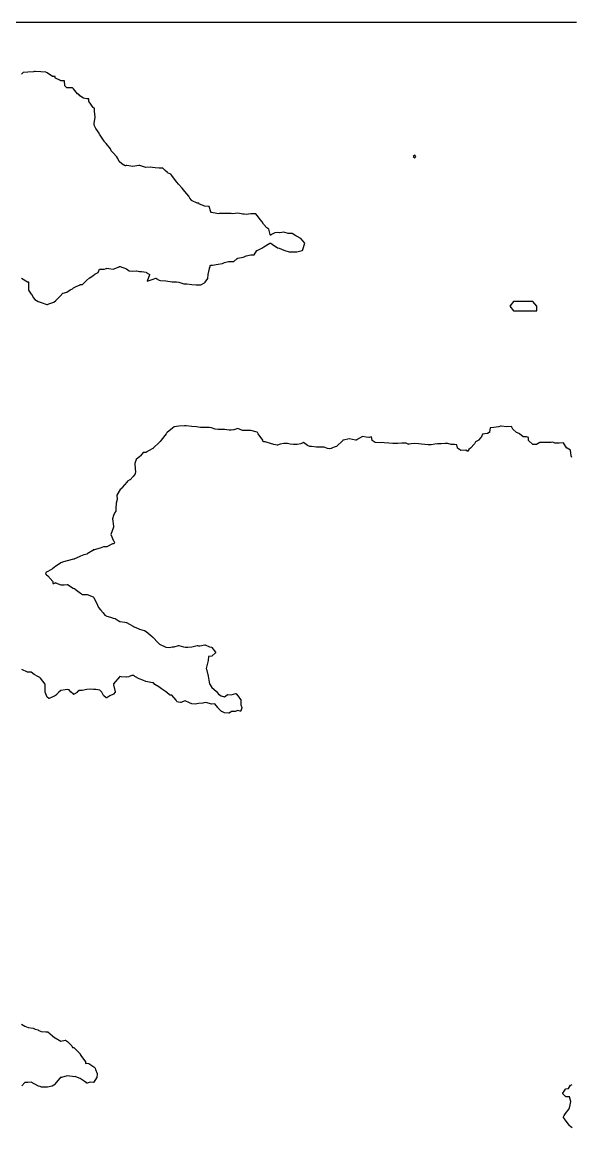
# Model space of a CAD drawing. Header units: millimetres. Extents: x 0 to 500, y 0 to 700.
# Drawn here: x 136.4 to 214, y 91.7 to 247.8 of the extents above; entities that cross this region are included whole.
import ezdxf

# ---------------------------------------------------------------- set-up
doc = ezdxf.new("R2010")
doc.units = ezdxf.units.MM
doc.layers.add('CORTE', color=1, linetype='Continuous')

msp = doc.modelspace()

# ---------------------------------------------------------------- linework, layer by layer
at = {"layer": 'CORTE'}
for points in [[(134.33, 247.84), (137.93, 247.84), (138.63, 247.84), (139.54, 247.84), (140.62, 247.84), (143.32, 247.84), (144.04, 247.84), (148.55, 247.84), (149.31, 247.84), (164.69, 247.84), (165.69, 247.84), (166.68, 247.84), (167.57, 247.84), (168.55, 247.84), (169.45, 247.84), (170.42, 247.84), (171.24, 247.84), (172.13, 247.84), (172.97, 247.84), (173.8, 247.84), (174.7, 247.84), (175.66, 247.84), (176.56, 247.84), (177.36, 247.84), (178.22, 247.84), (182.76, 247.84), (183.7, 247.84), (184.55, 247.84), (188.2, 247.84), (189.13, 247.84), (190.02, 247.84), (190.94, 247.84), (192.09, 247.84), (192.79, 247.84), (196.44, 247.84), (197.54, 247.84), (199.36, 247.84), (200.45, 247.84), (201.17, 247.84), (201.91, 247.84), (214.67, 247.84)], [(136.31, 211.68), (137.18, 211.19), (137.19, 211.19), (137.2, 211.2), (137.22, 211.2), (137.23, 211.19), (137.24, 211.19), (137.25, 211.18), (137.27, 211.17), (137.27, 211.17), (137.28, 211.16), (137.29, 211.15), (137.29, 211.15), (137.3, 211.14), (137.3, 211.13), (137.3, 211.13), (137.3, 211.12), (137.3, 211.11), (137.3, 211.1), (137.3, 211.09), (137.3, 211.07), (137.3, 211.06), (137.3, 209.99), (137.7, 209.42), (137.71, 209.41), (138, 208.9), (138.18, 208.68), (138.67, 208.41), (139.09, 208.25), (139.88, 207.97), (139.97, 207.95), (140.15, 208.05), (140.15, 208.05), (140.16, 208.05), (140.88, 208.28), (141.18, 208.52), (141.53, 208.91), (141.53, 208.91), (141.79, 209.14), (142.17, 209.55), (142.18, 209.55), (142.19, 209.56), (142.19, 209.56), (142.2, 209.57), (142.73, 209.73), (143.2, 210.03), (143.2, 210.03), (143.51, 210.19), (143.64, 210.3), (143.65, 210.31), (143.65, 210.31), (144.05, 210.5), (144.58, 210.76), (144.59, 210.76), (144.6, 210.77), (144.61, 210.77), (144.91, 210.77), (145.23, 211.13), (145.24, 211.13), (145.5, 211.34), (145.93, 211.72), (145.94, 211.73), (146.43, 212.05), (146.66, 212.25), (146.67, 212.25), (147.12, 212.51), (147.33, 212.94), (147.33, 212.95), (147.34, 212.96), (147.35, 212.96), (147.35, 212.97), (147.36, 212.97), (147.38, 212.98), (147.39, 212.98), (147.98, 212.98), (148.3, 213.07), (148.31, 213.08), (148.32, 213.08), (148.33, 213.08), (148.33, 213.08), (148.62, 213.03), (149.24, 212.95), (150.1, 213.31), (150.11, 213.32), (150.11, 213.32), (150.16, 213.33), (150.17, 213.33), (150.22, 213.33), (150.23, 213.33), (151.13, 213.02), (151.14, 213.01), (151.15, 213.01), (151.52, 212.73), (152.03, 212.69), (152.56, 212.73), (152.57, 212.73), (152.58, 212.73), (152.97, 212.64), (153.25, 212.61), (153.25, 212.61), (153.89, 212.52), (153.9, 212.52), (153.91, 212.51), (153.92, 212.51), (154.35, 212.25), (154.36, 212.25), (154.37, 212.24), (154.37, 212.23), (154.38, 212.23), (154.38, 212.22), (154.38, 212.22), (154.39, 212.21), (154.39, 212.2), (154.39, 212.19), (154.39, 212.19), (154.39, 212.18), (154.39, 212.17), (154.38, 212.17), (154.04, 211.24), (154.78, 211.52), (154.78, 211.52), (155.28, 211.67), (155.28, 211.67), (155.3, 211.67), (155.31, 211.67), (155.32, 211.67), (155.33, 211.66), (155.76, 211.41), (155.94, 211.38), (156.67, 211.3), (157.56, 211.19), (157.59, 211.19), (157.62, 211.19), (157.62, 211.19), (158.21, 211.15), (158.21, 211.15), (158.53, 211.11), (158.53, 211.11), (159.24, 210.89), (159.44, 210.88), (159.67, 210.88), (160.37, 210.77), (160.95, 210.73), (161.62, 210.73), (162.17, 211.02), (162.26, 211.13), (162.64, 211.62), (162.66, 212.2), (162.66, 212.2), (162.87, 213.07), (162.87, 213.08), (162.95, 213.32), (162.97, 213.44), (162.97, 213.45), (162.97, 213.45), (162.97, 213.46), (162.98, 213.47), (162.99, 213.49), (163, 213.49), (163.01, 213.5), (163.02, 213.5), (163.03, 213.5), (163.13, 213.51), (163.26, 213.54), (163.26, 213.54), (164.06, 213.68), (164.06, 213.68), (164.67, 213.75), (164.97, 213.88), (164.97, 213.88), (165.53, 214.03), (165.53, 214.03), (165.54, 214.03), (166.28, 214.03), (166.77, 214.47), (166.78, 214.48), (166.79, 214.48), (166.83, 214.5), (166.84, 214.5), (167.62, 214.64), (167.74, 214.7), (168.04, 214.83), (168.04, 214.83), (168.05, 214.83), (168.69, 214.98), (168.69, 214.98), (168.7, 214.98), (169.18, 214.98), (169.54, 215.57), (169.55, 215.57), (169.55, 215.58), (169.56, 215.59), (169.59, 215.61), (169.6, 215.61), (170.25, 215.91), (170.51, 216.1), (170.51, 216.1), (171.38, 216.62), (171.38, 216.62), (171.39, 216.63), (171.41, 216.63), (171.42, 216.63), (171.42, 216.63), (171.5, 216.62), (171.51, 216.62), (171.51, 216.61), (171.52, 216.61), (171.68, 216.51), (172.44, 215.97), (172.69, 215.91), (172.69, 215.9), (173.36, 215.64), (173.51, 215.6), (174.1, 215.39), (175.18, 215.39), (175.93, 215.6), (176.01, 215.63), (176.04, 215.73), (176.29, 216.62), (176.06, 216.9), (175.73, 217.29), (175.15, 217.63), (175.05, 217.68), (174.51, 218), (173.98, 218), (173.97, 218), (173.97, 218), (173.33, 218.19), (172.76, 218.08), (172.76, 218.08), (172.74, 218.08), (172.74, 218.08), (172.41, 218.12), (172.09, 218.08), (171.51, 217.79), (171.51, 217.78), (171.5, 217.78), (171.5, 217.78), (171.49, 217.78), (171.47, 217.78), (171.46, 217.78), (171.45, 217.78), (171.44, 217.79), (171.43, 217.8), (171.43, 217.8), (171.42, 217.81), (171.41, 217.82), (171.41, 217.83), (171.23, 218.59), (170.95, 218.8), (170.94, 218.8), (170.5, 219.29), (170.5, 219.29), (170.49, 219.3), (170.27, 219.65), (170.04, 219.92), (169.57, 220.53), (169.38, 220.75), (168.71, 220.75), (168.05, 220.69), (168.04, 220.69), (167.77, 220.72), (167.55, 220.74), (167.55, 220.74), (166.85, 220.85), (166.11, 220.79), (166.1, 220.79), (166.09, 220.79), (165.92, 220.82), (165.77, 220.82), (165, 220.8), (164.25, 220.8), (164.07, 220.79), (164.06, 220.79), (163.9, 220.82), (163.13, 220.97), (163.13, 220.97), (163.12, 220.97), (163.1, 220.98), (163.05, 221.02), (163.05, 221.02), (163.04, 221.03), (163.03, 221.04), (163.02, 221.05), (163.02, 221.06), (163.02, 221.06), (162.82, 221.8), (162.21, 221.85), (162.2, 221.85), (161.44, 222.12), (161.43, 222.13), (161.42, 222.13), (161.41, 222.14), (161.41, 222.15), (161.4, 222.16), (161.39, 222.17), (161.39, 222.17), (161.39, 222.18), (161.37, 222.29), (161.15, 222.29), (161.14, 222.29), (161.13, 222.29), (161.12, 222.29), (160.33, 222.66), (160.32, 222.67), (160.32, 222.67), (160.31, 222.68), (160.31, 222.69), (160.09, 223), (160.09, 223), (159.93, 223.26), (159.38, 223.92), (159.38, 223.92), (159.2, 224.15), (158.99, 224.37), (158.46, 224.98), (158.46, 224.98), (158.25, 225.24), (158.04, 225.48), (158.04, 225.48), (157.53, 226.18), (157.53, 226.18), (157.38, 226.39), (156.94, 226.57), (156.93, 226.58), (156.92, 226.58), (156.92, 226.59), (156.61, 226.9), (156.27, 227.24), (155.74, 227.22), (155.73, 227.22), (155.16, 227.25), (154.8, 227.31), (154.52, 227.34), (153.88, 227.32), (153.87, 227.32), (153.03, 227.57), (152.95, 227.59), (152.95, 227.59), (152.89, 227.6), (152.04, 227.47), (152.03, 227.47), (151.18, 227.57), (151.11, 227.58), (151.01, 227.55), (151, 227.55), (150.99, 227.55), (150.98, 227.55), (150.97, 227.55), (150.97, 227.56), (150.69, 227.68), (150.68, 227.69), (150.67, 227.69), (150.13, 228.12), (150.13, 228.13), (150.12, 228.14), (150.11, 228.15), (150.11, 228.15), (149.91, 228.59), (149.78, 228.82), (149.2, 229.45), (148.97, 229.65), (148.96, 229.65), (148.96, 229.66), (148.95, 229.67), (148.95, 229.68), (148.88, 229.94), (148.27, 230.7), (148.11, 230.84), (148.11, 230.85), (148.1, 230.86), (147.97, 231.05), (147.33, 232.03), (147.29, 232.11), (147.26, 232.16), (146.79, 232.81), (146.79, 232.81), (146.56, 233.27), (146.55, 233.28), (146.55, 233.29), (146.55, 233.3), (146.55, 233.31), (146.55, 233.5), (146.55, 233.5), (146.55, 233.51), (146.73, 234.42), (146.62, 235.26), (146.62, 235.26), (146.62, 235.53), (146.61, 235.71), (146.46, 235.73), (146.46, 235.73), (146.45, 235.73), (146.43, 235.74), (146.42, 235.74), (146.42, 235.75), (146.41, 235.76), (145.86, 236.6), (145.85, 236.61), (145.85, 236.62), (145.84, 236.63), (145.82, 236.99), (145.54, 236.99), (145.54, 236.99), (145.53, 236.99), (145.09, 237.1), (145.09, 237.1), (145.08, 237.1), (145.07, 237.1), (145.07, 237.11), (144.57, 237.44), (144.57, 237.45), (144.45, 237.55), (144.23, 237.7), (144.22, 237.71), (143.63, 238.41), (143.49, 238.58), (142.78, 238.54), (142.77, 238.53), (142.75, 238.54), (142.74, 238.54), (142.73, 238.54), (142.72, 238.55), (142.72, 238.55), (142.43, 238.82), (142.43, 238.82), (142.42, 238.83), (142.42, 238.84), (142.42, 238.84), (142.42, 238.85), (142.41, 238.86), (142.39, 239.55), (141.83, 239.57), (141.82, 239.58), (141.81, 239.58), (141.1, 239.91), (141.1, 239.92), (141.09, 239.92), (141.09, 239.92), (141.08, 239.93), (141.07, 239.94), (141.07, 239.95), (141.07, 239.95), (141.06, 239.96), (141.06, 239.97), (141.06, 239.97), (141.05, 240.15), (140.7, 240.15), (140.7, 240.15), (140.68, 240.16), (140.68, 240.16), (140.67, 240.16), (140.67, 240.16), (139.95, 240.68), (139.75, 240.75), (139.05, 240.8), (138.27, 240.85), (138.27, 240.85), (138.14, 240.86), (138, 240.83), (137.99, 240.83), (137.21, 240.75), (136.57, 240.71), (136.33, 240.49)], [(214.03, 186.39), (213.93, 186.59), (213.93, 186.6), (213.93, 186.61), (213.81, 187.42), (213.33, 187.67), (213.32, 187.67), (213.31, 187.68), (213.3, 187.69), (213.11, 187.96), (213.1, 187.96), (212.85, 188.44), (212.24, 188.4), (211.62, 188.4), (211.61, 188.4), (211.6, 188.4), (211.31, 188.53), (211.1, 188.49), (211.09, 188.49), (209.48, 188.49), (209.02, 188.2), (209.01, 188.19), (208.99, 188.19), (208.99, 188.19), (208.98, 188.18), (208.53, 188.18), (208.52, 188.19), (208.51, 188.19), (208.49, 188.2), (208.49, 188.2), (207.89, 188.79), (207.89, 188.8), (207.88, 188.81), (207.88, 188.82), (207.88, 188.83), (207.87, 188.84), (207.87, 188.85), (207.87, 189.2), (207.6, 189.28), (207.18, 189.28), (207.17, 189.28), (207.16, 189.28), (207.15, 189.29), (207.14, 189.29), (206.64, 189.72), (206.55, 189.77), (206.21, 189.89), (206.2, 189.89), (206.19, 189.9), (206.19, 189.9), (205.7, 190.38), (205.7, 190.38), (205.69, 190.39), (205.69, 190.39), (205.51, 190.75), (204.83, 190.72), (204.83, 190.72), (204.05, 190.81), (203.92, 190.81), (203.68, 190.7), (203.67, 190.69), (202.99, 190.6), (202.47, 190.57), (202.38, 189.94), (202.38, 189.94), (202.37, 189.93), (202.37, 189.93), (202.37, 189.92), (202.36, 189.91), (202.35, 189.9), (202.09, 189.75), (202.09, 189.74), (202.08, 189.74), (202.07, 189.74), (201.39, 189.64), (201.19, 189.21), (201.19, 189.21), (201.18, 189.2), (200.82, 188.8), (200.82, 188.79), (200.81, 188.79), (200.8, 188.78), (200.43, 188.58), (200.26, 188.3), (200.26, 188.29), (200.25, 188.28), (199.68, 187.68), (199.68, 187.68), (199.46, 187.52), (199.34, 187.27), (199.33, 187.27), (199.33, 187.26), (199.32, 187.25), (199.31, 187.25), (199.3, 187.24), (199.29, 187.24), (199.28, 187.24), (199.27, 187.24), (199.26, 187.24), (199.25, 187.24), (199.24, 187.24), (199.23, 187.25), (199.03, 187.4), (198.35, 187.37), (198.34, 187.37), (198.34, 187.37), (198.32, 187.37), (198.31, 187.38), (197.88, 187.67), (197.88, 187.68), (197.87, 187.68), (197.87, 187.69), (197.86, 187.69), (197.86, 187.7), (197.86, 187.71), (197.85, 187.71), (197.85, 187.72), (197.77, 188.16), (197.42, 188.19), (196.97, 188.19), (196.96, 188.19), (196.48, 188.33), (196.14, 188.35), (195.57, 188.32), (195.04, 188.29), (194.65, 188.27), (194.15, 188.17), (194.14, 188.17), (193.71, 188.17), (193.27, 188.19), (193.26, 188.19), (192.78, 188.25), (192.4, 188.32), (191.86, 188.35), (191.32, 188.32), (190.95, 188.23), (190.95, 188.23), (190.94, 188.22), (190.93, 188.22), (190.92, 188.23), (190.91, 188.23), (190.91, 188.23), (190.9, 188.23), (190.9, 188.23), (190.62, 188.41), (190.01, 188.39), (189.42, 188.36), (189.08, 188.35), (188.73, 188.35), (188.15, 188.37), (188.15, 188.37), (187.51, 188.43), (187.5, 188.43), (187.23, 188.49), (186.96, 188.44), (186.95, 188.44), (186.3, 188.47), (186.29, 188.47), (186.29, 188.47), (186.27, 188.48), (186.27, 188.48), (186.26, 188.48), (185.83, 188.79), (185.83, 188.79), (185.83, 188.79), (185.82, 188.8), (185.81, 188.81), (185.81, 188.81), (185.81, 188.83), (185.8, 188.83), (185.74, 189.27), (185.39, 189.21), (185.39, 189.21), (185.37, 189.21), (184.97, 189.25), (184.96, 189.25), (184.46, 189.35), (183.61, 188.84), (183.61, 188.84), (183.59, 188.83), (183.54, 188.83), (183.54, 188.82), (183.53, 188.82), (183.48, 188.82), (183.47, 188.82), (182.6, 189.01), (181.73, 188.83), (181.73, 188.82), (181.72, 188.82), (181.7, 188.82), (181.7, 188.82), (181.69, 188.81), (181.69, 188.81), (181.69, 188.8), (181.68, 188.8), (181.68, 188.79), (180.79, 187.93), (180.79, 187.92), (180.78, 187.92), (180.77, 187.92), (180.58, 187.89), (180.1, 187.67), (180.09, 187.66), (180.08, 187.66), (179.84, 187.61), (179.83, 187.61), (179.81, 187.61), (179.5, 187.66), (179.49, 187.66), (179.02, 187.83), (177.96, 187.83), (177.96, 187.83), (177.26, 187.93), (177.03, 187.93), (177.02, 187.93), (176.68, 188.06), (176.67, 188.06), (176.67, 188.07), (176.11, 188.47), (175.76, 188.31), (175.76, 188.31), (175.75, 188.31), (175.21, 188.18), (175.2, 188.18), (175.19, 188.18), (174.74, 188.2), (174.73, 188.2), (174.25, 188.24), (173.88, 188.33), (173.34, 188.33), (172.84, 188.27), (172.44, 188.12), (172.43, 188.12), (172.42, 188.11), (172.4, 188.11), (172.4, 188.12), (171.93, 188.22), (171.93, 188.22), (171.46, 188.36), (170.71, 188.58), (170.55, 188.59), (170.54, 188.59), (170.53, 188.59), (170.52, 188.59), (170.41, 188.65), (170.41, 188.65), (170.39, 188.66), (170.39, 188.68), (170.38, 188.68), (170.38, 188.69), (170.38, 188.7), (170.38, 188.7), (170.37, 188.71), (170.36, 188.82), (169.72, 189.73), (169.61, 189.92), (169.6, 189.93), (169.6, 189.93), (169.59, 189.93), (169.58, 189.93), (168.69, 190.18), (168.02, 190.18), (167.77, 190.2), (167.51, 190.2), (167.5, 190.2), (167.49, 190.2), (166.85, 190.47), (166.27, 190.27), (166.27, 190.27), (166.26, 190.27), (165.93, 190.24), (165.92, 190.24), (165.61, 190.25), (165.61, 190.25), (164.99, 190.34), (164.07, 190.34), (163.67, 190.36), (163.66, 190.36), (163.13, 190.55), (162.82, 190.6), (162.22, 190.59), (162.22, 190.59), (161.6, 190.62), (161.6, 190.62), (161.28, 190.66), (161.02, 190.68), (160.36, 190.73), (160.36, 190.73), (159.56, 190.84), (159.44, 190.85), (159.32, 190.84), (158.52, 190.79), (157.86, 190.71), (157.64, 190.51), (156.89, 189.9), (156.79, 189.82), (156.72, 189.73), (156.04, 188.8), (155.91, 188.65), (155.9, 188.65), (155.79, 188.54), (154.91, 187.68), (154.88, 187.65), (154.88, 187.65), (154.88, 187.64), (154.87, 187.64), (154.85, 187.63), (154.77, 187.58), (153.92, 187.1), (153.91, 187.1), (153.91, 187.1), (153.89, 187.09), (153.89, 187.09), (153.47, 187.09), (153.09, 186.58), (153.08, 186.57), (153, 186.5), (152.49, 186.1), (152.29, 185.5), (152.36, 184.72), (152.4, 184.41), (152.4, 184.4), (152.4, 184.39), (152.36, 184.08), (152.36, 184.07), (152.35, 184.06), (152.35, 184.05), (152.09, 183.69), (152.08, 183.69), (151.64, 183.23), (151.64, 183.23), (151.63, 183.22), (151.3, 183.05), (151.16, 182.87), (151.16, 182.87), (150.51, 182.13), (150.38, 181.96), (150.37, 181.96), (150.37, 181.95), (150.23, 181.83), (149.77, 181.05), (149.84, 180.45), (149.84, 180.45), (149.84, 180.44), (149.84, 180.43), (149.84, 180.43), (149.7, 179.94), (149.63, 179.21), (149.65, 178.84), (149.65, 178.84), (149.65, 178.83), (149.65, 178.82), (149.65, 178.82), (149.65, 178.81), (149.65, 178.81), (149.64, 178.8), (149.49, 178.59), (149.32, 178.16), (149.17, 177.72), (149.29, 176.66), (149.29, 176.66), (149.29, 176.65), (149.29, 176.61), (149.29, 176.57), (149.28, 176.56), (149.28, 176.55), (148.91, 175.51), (149.31, 174.6), (149.38, 174.52), (149.38, 174.51), (149.38, 174.51), (149.42, 174.43), (149.42, 174.42), (149.43, 174.41), (149.43, 174.41), (149.43, 174.4), (149.43, 174.39), (149.43, 174.38), (149.41, 174.28), (149.4, 174.27), (149.4, 174.26), (149.4, 174.26), (149.39, 174.25), (149.39, 174.25), (149.39, 174.24), (149.38, 174.24), (149.37, 174.23), (149.29, 174.18), (149.28, 174.18), (149.26, 174.18), (149.25, 174.17), (149.15, 174.17), (148.36, 173.76), (148.35, 173.76), (148.34, 173.75), (148.34, 173.75), (148.33, 173.75), (147.9, 173.74), (147.42, 173.55), (147.42, 173.55), (146.57, 173.31), (146.56, 173.31), (146.56, 173.3), (146.55, 173.3), (146.54, 173.31), (146.47, 173.32), (146.44, 173.32), (146.42, 173.26), (146.42, 173.25), (146.42, 173.24), (146.41, 173.24), (146.41, 173.23), (146.4, 173.22), (146.39, 173.22), (145.58, 172.75), (145.58, 172.75), (145.57, 172.75), (145.56, 172.74), (145.13, 172.63), (144.65, 172.44), (143.94, 172.1), (143.94, 172.1), (143.78, 172.04), (143.77, 172.03), (143.77, 172.03), (143.71, 172.02), (143.63, 172), (142.78, 171.78), (142.25, 171.63), (141.87, 171.48), (141.09, 171), (141.02, 170.93), (141.02, 170.93), (141.01, 170.92), (140.96, 170.89), (140.69, 170.67), (140.68, 170.67), (140.03, 170.25), (140.02, 170.25), (139.81, 170.16), (139.7, 169.96), (139.85, 169.78), (140.03, 169.66), (140.03, 169.66), (140.04, 169.65), (140.04, 169.65), (140.72, 168.88), (140.72, 168.88), (140.72, 168.87), (140.73, 168.87), (140.73, 168.86), (140.73, 168.85), (140.73, 168.84), (140.73, 168.84), (140.73, 168.6), (140.89, 168.59), (141.05, 168.69), (141.06, 168.69), (141.07, 168.69), (141.08, 168.69), (141.08, 168.69), (141.09, 168.7), (141.1, 168.7), (141.11, 168.69), (141.11, 168.69), (141.12, 168.69), (141.85, 168.4), (142.33, 168.4), (142.76, 168.42), (142.78, 168.42), (142.8, 168.42), (143.61, 167.93), (143.72, 167.89), (143.72, 167.89), (143.78, 167.86), (143.78, 167.86), (143.79, 167.85), (143.89, 167.79), (143.89, 167.78), (144.66, 167.2), (144.93, 167.04), (145.55, 167.04), (145.55, 167.04), (145.56, 167.04), (145.56, 167.03), (145.57, 167.03), (146.44, 166.68), (146.44, 166.68), (146.46, 166.67), (146.46, 166.67), (146.47, 166.66), (146.5, 166.63), (146.52, 166.61), (146.53, 166.61), (146.53, 166.6), (146.53, 166.6), (146.54, 166.59), (147.06, 165.53), (147.06, 165.53), (147.17, 165.19), (147.45, 164.88), (147.84, 164.44), (148.1, 164.13), (148.35, 163.98), (148.88, 163.82), (149.27, 163.67), (149.5, 163.63), (149.51, 163.63), (149.52, 163.62), (149.94, 163.34), (150.2, 163.22), (150.91, 163.11), (151.11, 163.07), (151.12, 163.07), (151.13, 163.06), (151.14, 163.06), (151.57, 162.82), (152.07, 162.55), (152.24, 162.45), (152.79, 162.24), (152.98, 162.15), (153.65, 161.93), (153.66, 161.93), (153.92, 161.81), (153.92, 161.8), (154.75, 161.11), (154.75, 161.11), (154.76, 161.1), (154.76, 161.09), (154.77, 161.09), (154.8, 161.02), (154.85, 160.98), (154.86, 160.98), (155.63, 160.19), (155.63, 160.19), (155.78, 160.02), (155.8, 160.01), (155.8, 160.01), (156.68, 159.61), (157.19, 159.55), (157.57, 159.63), (157.58, 159.63), (157.87, 159.66), (158.49, 159.81), (158.5, 159.81), (158.52, 159.81), (159.16, 159.66), (159.45, 159.6), (159.81, 159.57), (160.35, 159.66), (161.13, 159.84), (161.14, 159.84), (161.15, 159.84), (161.16, 159.84), (161.17, 159.84), (161.18, 159.84), (161.31, 159.77), (161.49, 159.77), (162.2, 159.94), (162.21, 159.94), (162.22, 159.94), (162.23, 159.94), (162.23, 159.94), (162.24, 159.94), (162.86, 159.64), (163.16, 159.58), (163.17, 159.58), (163.17, 159.58), (163.18, 159.58), (163.19, 159.57), (163.2, 159.57), (163.2, 159.56), (163.2, 159.56), (163.69, 158.87), (163.7, 158.87), (163.7, 158.86), (163.7, 158.85), (163.71, 158.84), (163.71, 158.82), (163.7, 158.81), (163.7, 158.81), (163.7, 158.8), (163.69, 158.79), (163.69, 158.79), (163.68, 158.78), (163.19, 158.34), (163.18, 158.34), (163.17, 158.33), (163.16, 158.33), (162.7, 158.27), (162.68, 157.71), (162.68, 157.71), (162.68, 157.7), (162.45, 156.78), (162.45, 156.77), (162.38, 156.6), (162.41, 156.48), (162.66, 155.51), (162.66, 155.51), (162.74, 154.93), (162.84, 154.42), (163.2, 153.9), (163.45, 153.64), (163.83, 153.33), (163.84, 153.33), (163.84, 153.32), (164.12, 152.96), (164.51, 152.73), (164.98, 152.59), (165.34, 152.87), (165.34, 152.87), (165.36, 152.88), (165.36, 152.88), (165.37, 152.88), (165.38, 152.89), (165.38, 152.89), (165.92, 152.86), (166.57, 153.03), (166.57, 153.03), (166.58, 153.03), (166.59, 153.03), (166.59, 153.03), (166.6, 153.03), (166.61, 153.02), (166.62, 153.02), (166.63, 153.01), (166.63, 153.01), (166.64, 153), (166.91, 152.65), (167.25, 152.21), (167.25, 152.2), (167.25, 152.2), (167.25, 152.19), (167.26, 152.18), (167.26, 152.17), (167.26, 152.17), (167.26, 152.16), (167.26, 151.47), (167.42, 151.08), (167.42, 151.08), (167.43, 151.07), (167.43, 151.05), (167.43, 151.04), (167.43, 151.03), (167.29, 150.59), (167.28, 150.58), (167.28, 150.57), (167.27, 150.56), (167.27, 150.56), (167.26, 150.55), (167.26, 150.55), (167.25, 150.55), (167.24, 150.54), (167.23, 150.54), (167.22, 150.54), (167.21, 150.54), (167.2, 150.54), (167.19, 150.54), (166.85, 150.65), (166.48, 150.5), (166.47, 150.5), (166.46, 150.49), (166.45, 150.49), (165.95, 150.49), (165.64, 150.27), (165.63, 150.27), (165.62, 150.26), (165.61, 150.26), (165.59, 150.26), (164.98, 150.34), (164.98, 150.34), (164.97, 150.34), (164.97, 150.34), (164.58, 150.52), (164.57, 150.53), (164.57, 150.53), (164.08, 150.99), (164.07, 151), (164.07, 151), (164.01, 151.08), (163.61, 151.57), (163.15, 151.54), (163.14, 151.54), (163.13, 151.54), (163.13, 151.54), (162.51, 151.72), (162.22, 151.8), (161.91, 151.7), (161.91, 151.69), (161.9, 151.69), (161.3, 151.65), (160.84, 151.54), (160.83, 151.54), (160.82, 151.54), (160.36, 151.59), (160.35, 151.59), (160.34, 151.6), (160.04, 151.74), (159.44, 152.01), (158.79, 151.79), (158.78, 151.79), (158.77, 151.78), (158.76, 151.78), (158.5, 151.81), (158.5, 151.81), (158.49, 151.81), (158.3, 151.86), (158.29, 151.87), (158.28, 151.87), (158.28, 151.88), (158.27, 151.88), (158.27, 151.89), (158.26, 151.9), (158.14, 152.12), (157.55, 152.8), (157.27, 152.83), (157.27, 152.83), (157.26, 152.83), (157.25, 152.83), (157.24, 152.84), (157.24, 152.84), (157.23, 152.84), (157.23, 152.85), (156.84, 153.21), (156.62, 153.35), (156.09, 153.69), (156.09, 153.69), (155.69, 153.97), (155.15, 154.33), (155.15, 154.33), (154.96, 154.54), (154.8, 154.54), (154.79, 154.54), (154.55, 154.6), (153.86, 154.75), (153.86, 154.75), (153.85, 154.75), (153.44, 154.93), (152.93, 155.12), (152.92, 155.12), (152.33, 155.43), (152.32, 155.44), (152.32, 155.44), (152.31, 155.44), (152.16, 155.61), (152.03, 155.61), (151.89, 155.61), (151.5, 155.43), (151.49, 155.43), (151.48, 155.42), (151.12, 155.34), (151.11, 155.34), (151.1, 155.34), (150.37, 155.42), (150.37, 155.42), (150.2, 155.46), (150.19, 155.46), (150.19, 155.46), (150.18, 155.45), (149.31, 154.4), (149.3, 154.39), (149.3, 154.39), (149.3, 154.39), (149.3, 154.39), (149.3, 154.38), (149.29, 154.37), (149.29, 154.37), (149.29, 154.34), (149.31, 154.3), (149.32, 154.3), (149.32, 154.29), (149.32, 154.28), (149.55, 153.29), (149.55, 153.28), (149.55, 153.28), (149.55, 153.27), (149.55, 153.25), (149.54, 153.24), (149.54, 153.24), (149.54, 153.23), (149.53, 153.23), (149.31, 152.95), (149.3, 152.95), (149.29, 152.94), (149.28, 152.94), (149.28, 152.94), (148.77, 152.71), (148.36, 152.43), (148.36, 152.43), (148.35, 152.42), (148.34, 152.42), (148.33, 152.42), (148.32, 152.42), (148.3, 152.42), (148.29, 152.42), (148.28, 152.43), (148.28, 152.43), (147.89, 152.75), (147.88, 152.76), (147.88, 152.76), (147.88, 152.77), (147.87, 152.77), (147.87, 152.78), (147.67, 153.23), (147.36, 153.51), (146.8, 153.6), (146.46, 153.6), (146.08, 153.66), (145.55, 153.61), (144.87, 153.49), (144.87, 153.49), (144.62, 153.46), (144.43, 153.46), (144.19, 153.22), (144.19, 153.22), (144.18, 153.21), (143.73, 152.94), (143.72, 152.94), (143.71, 152.93), (143.7, 152.93), (143.7, 152.93), (143.69, 152.93), (143.68, 152.93), (143.67, 152.93), (143.66, 152.93), (143.66, 152.94), (143.65, 152.94), (143.65, 152.94), (143.31, 153.22), (143.31, 153.22), (143.3, 153.23), (143.04, 153.59), (142.77, 153.63), (142.47, 153.57), (142.47, 153.57), (141.87, 153.49), (141.57, 153.22), (141.24, 152.89), (141.24, 152.88), (141.24, 152.88), (140.96, 152.68), (140.95, 152.68), (140.94, 152.68), (140.23, 152.35), (140.22, 152.34), (140.21, 152.34), (140.19, 152.34), (140.17, 152.35), (140.16, 152.35), (139.94, 152.51), (139.94, 152.51), (139.93, 152.52), (139.92, 152.53), (139.92, 152.53), (139.92, 152.54), (139.92, 152.54), (139.67, 153.25), (139.67, 153.25), (139.67, 153.26), (139.67, 153.27), (139.64, 154.06), (139.64, 154.36), (139.01, 155.22), (138.91, 155.3), (138.63, 155.43), (138.62, 155.43), (138.09, 155.72), (138.09, 155.72), (137.69, 156.04), (137.2, 156.08), (137.19, 156.08), (137.18, 156.08), (137.18, 156.08), (136.35, 156.42)], [(136.32, 106.38), (136.77, 106.09), (137.23, 105.9), (137.94, 105.79), (137.95, 105.79), (137.95, 105.79), (138.16, 105.71), (138.17, 105.71), (138.17, 105.71), (138.25, 105.65), (138.67, 105.55), (138.67, 105.54), (138.68, 105.54), (139.08, 105.34), (139.76, 105.28), (139.98, 105.29), (139.99, 105.29), (140.01, 105.29), (140.02, 105.29), (140.02, 105.29), (140.03, 105.28), (140.03, 105.28), (140.71, 104.72), (140.71, 104.72), (140.96, 104.49), (140.96, 104.49), (140.99, 104.46), (141.05, 104.43), (141.85, 103.98), (142.48, 104.11), (142.49, 104.11), (142.5, 104.12), (142.5, 104.11), (142.51, 104.11), (142.52, 104.11), (142.53, 104.11), (142.53, 104.1), (142.81, 103.93), (142.81, 103.93), (142.82, 103.92), (143.42, 103.3), (143.42, 103.3), (143.42, 103.29), (143.43, 103.29), (143.53, 103.07), (143.7, 103.05), (143.71, 103.05), (143.71, 103.05), (143.72, 103.05), (143.73, 103.04), (143.73, 103.04), (143.74, 103.03), (143.74, 103.03), (144.58, 102.19), (144.58, 102.19), (144.58, 102.18), (144.59, 102.18), (144.59, 102.17), (144.59, 102.16), (144.59, 102.16), (144.6, 102.15), (144.6, 102.06), (144.68, 101.95), (145.33, 101.07), (145.33, 101.07), (145.34, 101.06), (145.34, 101.05), (145.34, 101.04), (145.34, 101.04), (145.34, 100.8), (145.53, 100.85), (145.54, 100.86), (145.55, 100.86), (145.81, 100.8), (145.81, 100.8), (145.82, 100.8), (145.83, 100.8), (146.51, 100.35), (146.52, 100.35), (146.52, 100.34), (146.53, 100.34), (146.69, 100.15), (146.69, 100.15), (146.69, 100.14), (146.7, 100.14), (146.78, 99.95), (146.78, 99.95), (146.99, 99.4), (147, 99.39), (147, 99.38), (147, 99.38), (147, 99.37), (147, 99.36), (146.93, 98.79), (146.92, 98.79), (146.92, 98.78), (146.92, 98.77), (146.92, 98.77), (146.53, 98.17), (146.53, 98.16), (146.52, 98.15), (146.51, 98.15), (146.51, 98.14), (146.5, 98.14), (146.49, 98.14), (146.48, 98.14), (146.48, 98.14), (146.47, 98.14), (146.46, 98.14), (146, 98.19), (145.57, 98.04), (145.56, 98.04), (145.55, 98.04), (145.55, 98.04), (145.54, 98.04), (145.53, 98.04), (145.52, 98.04), (145.52, 98.04), (145.51, 98.05), (145.51, 98.05), (145.5, 98.05), (145.5, 98.06), (145.16, 98.34), (144.59, 98.69), (144.44, 98.73), (144.43, 98.73), (143.88, 98.96), (143.71, 98.91), (143.7, 98.91), (143.68, 98.91), (143.68, 98.91), (143.49, 98.96), (142.77, 99.06), (141.94, 98.84), (141.93, 98.83), (141.83, 98.83), (141.78, 98.84), (141.75, 98.77), (141.75, 98.77), (141.75, 98.76), (141.74, 98.76), (140.97, 97.83), (140.96, 97.82), (140.87, 97.74), (140.87, 97.74), (140.86, 97.73), (140.86, 97.73), (140.63, 97.62), (140.63, 97.62), (140.62, 97.62), (140, 97.48), (140, 97.48), (139.99, 97.48), (139.17, 97.48), (139.16, 97.48), (139.16, 97.48), (139.15, 97.48), (139.04, 97.51), (139.03, 97.51), (139.03, 97.52), (139.02, 97.52), (138.97, 97.55), (138.73, 97.62), (138.72, 97.62), (138.1, 97.92), (138.1, 97.92), (137.66, 98.18), (137.21, 98.15), (136.8, 98.15), (136.38, 97.64)], [(214.04, 91.72), (213.87, 91.87), (213.63, 92.08), (213.63, 92.08), (213.62, 92.08), (213.62, 92.09), (213.11, 92.8), (212.95, 93.02), (212.83, 93.21), (212.83, 93.21), (212.83, 93.21), (212.82, 93.22), (212.82, 93.23), (212.82, 93.24), (212.82, 93.25), (212.82, 93.26), (212.82, 93.26), (212.82, 93.27), (212.83, 93.28), (212.93, 93.48), (212.94, 93.48), (213.11, 93.74), (213.11, 93.75), (213.65, 94.39), (213.73, 94.73), (213.85, 95.47), (213.69, 96.09), (213.16, 96.12), (213.15, 96.12), (213.14, 96.12), (213.14, 96.13), (213.13, 96.13), (213.12, 96.13), (213.12, 96.14), (212.74, 96.53), (212.74, 96.54), (212.73, 96.55), (212.73, 96.55), (212.73, 96.56), (212.73, 96.57), (212.72, 96.58), (212.72, 96.59), (212.73, 96.6), (212.73, 96.6), (212.73, 96.61), (212.73, 96.62), (212.74, 96.62), (213.1, 97.2), (213.11, 97.21), (213.12, 97.21), (213.12, 97.22), (213.12, 97.22), (213.13, 97.23), (213.14, 97.23), (213.14, 97.23), (213.15, 97.23), (213.16, 97.23), (213.54, 97.26), (213.81, 97.73), (213.82, 97.74), (213.82, 97.75), (213.83, 97.75), (213.84, 97.76), (213.84, 97.76), (213.85, 97.76), (214.07, 97.85)]]:
    msp.add_lwpolyline(points, dxfattribs=at)
for points in [[(191.99, 228.86), (191.85, 229.05), (191.63, 228.86), (191.85, 228.68), (191.99, 228.86)], [(209.07, 207.09), (209.07, 207.72), (208.79, 208.06), (208.5, 208.4), (205.79, 208.4), (205.24, 207.74), (205.79, 207.09), (209.07, 207.09)]]:
    msp.add_lwpolyline(points, close=True, dxfattribs=at)

doc.saveas('drawing.dxf')
